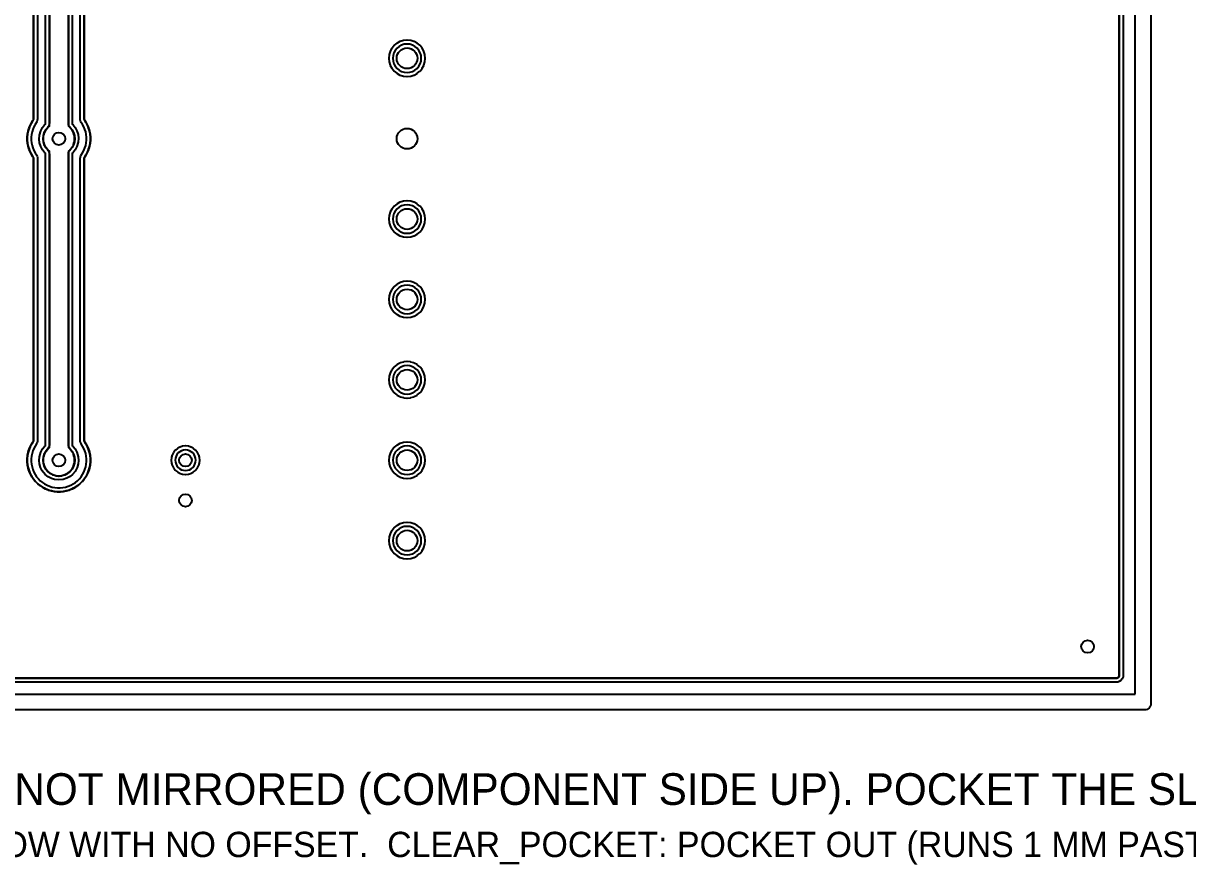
# Model space of a CAD drawing. Header units: millimetres. Extents: x -1 to 352, y -11 to 96.
# Drawn here: x 73.8 to 147.3, y -10.8 to 42.4 of the extents above; entities that cross this region are included whole.
import ezdxf
from ezdxf.enums import TextEntityAlignment as Align

# ---------------------------------------------------------------- set-up
doc = ezdxf.new("R2010")
doc.units = ezdxf.units.MM
for name, color, linetype in [('CLEAR_POCKET', 8, 'CONTINUOUS'), ('COPPER_REF', 9, 'CONTINUOUS'), ('DRILL_0P8', 5, 'CONTINUOUS'), ('DRILL_1P3', 5, 'CONTINUOUS'), ('ISO_CENTER', 1, 'CONTINUOUS'), ('NOTES', 2, 'CONTINUOUS'), ('OUTLINE', 7, 'CONTINUOUS')]:
    doc.layers.add(name, color=color, linetype=linetype)

msp = doc.modelspace()

# ---------------------------------------------------------------- linework, layer by layer
at = {"layer": 'CLEAR_POCKET'}
for points in [[(145, 94.6), (145, -0.6), (144.992, -0.678), (144.97, -0.753), (144.933, -0.822), (144.883, -0.883), (144.822, -0.933), (144.753, -0.97), (144.678, -0.992), (144.6, -1), (-0.6, -1)], [(1.21, 1), (142.79, 1), (142.81, 1.001), (142.819, 1.002), (142.858, 1.01), (142.894, 1.024), (142.926, 1.046), (142.954, 1.074), (142.976, 1.106), (142.99, 1.142), (142.998, 1.181), (142.999, 1.19), (143, 1.21), (143, 68.78)], [(77.6, 61.333), (77.6, 36.367), (77.601, 36.348), (77.602, 36.338), (77.61, 36.3), (77.624, 36.263), (77.629, 36.255), (77.639, 36.238), (77.702, 36.143), (77.723, 36.11), (77.797, 35.971), (77.813, 35.936), (77.873, 35.791), (77.887, 35.754), (77.932, 35.604), (77.942, 35.566), (77.972, 35.412), (77.978, 35.374), (77.993, 35.218), (77.995, 35.178), (77.995, 35.022), (77.993, 34.982), (77.978, 34.826), (77.972, 34.788), (77.942, 34.634), (77.932, 34.596), (77.887, 34.446), (77.873, 34.409), (77.813, 34.264), (77.797, 34.229), (77.723, 34.09), (77.702, 34.057), (77.639, 33.962), (77.629, 33.945), (77.624, 33.937), (77.61, 33.9), (77.602, 33.862), (77.601, 33.852), (77.6, 33.833), (77.6, 16.047), (77.601, 16.028), (77.602, 16.018), (77.61, 15.98), (77.624, 15.943), (77.629, 15.935), (77.639, 15.918), (77.702, 15.823), (77.723, 15.79), (77.797, 15.651), (77.813, 15.616), (77.873, 15.471), (77.887, 15.434), (77.932, 15.284), (77.942, 15.246), (77.972, 15.092), (77.978, 15.054), (77.993, 14.898), (77.995, 14.858), (77.995, 14.702), (77.993, 14.662), (77.978, 14.506), (77.972, 14.468), (77.942, 14.314), (77.932, 14.276), (77.887, 14.126), (77.873, 14.089), (77.813, 13.944), (77.797, 13.909), (77.723, 13.77), (77.702, 13.737), (77.615, 13.606), (77.592, 13.575), (77.493, 13.454), (77.466, 13.425), (77.355, 13.314), (77.326, 13.287), (77.205, 13.188), (77.174, 13.165), (77.043, 13.078), (77.01, 13.057), (76.871, 12.983), (76.836, 12.967), (76.691, 12.907), (76.654, 12.893), (76.504, 12.848), (76.466, 12.838), (76.312, 12.808), (76.274, 12.802), (76.118, 12.787), (76.078, 12.785), (75.922, 12.785), (75.882, 12.787), (75.726, 12.802), (75.688, 12.808), (75.534, 12.838), (75.496, 12.848), (75.346, 12.893), (75.309, 12.907), (75.164, 12.967), (75.129, 12.983), (74.99, 13.057), (74.957, 13.078), (74.826, 13.165), (74.795, 13.188), (74.674, 13.287), (74.645, 13.314), (74.534, 13.425), (74.507, 13.454), (74.408, 13.575), (74.385, 13.606), (74.298, 13.737), (74.277, 13.77), (74.203, 13.909), (74.187, 13.944), (74.127, 14.089), (74.113, 14.126), (74.068, 14.276), (74.058, 14.314), (74.028, 14.468), (74.022, 14.506), (74.007, 14.662), (74.005, 14.702), (74.005, 14.858), (74.007, 14.898), (74.022, 15.054), (74.028, 15.092), (74.058, 15.246), (74.068, 15.284), (74.113, 15.434), (74.127, 15.471), (74.187, 15.616), (74.203, 15.651), (74.277, 15.79), (74.298, 15.823), (74.361, 15.918), (74.371, 15.935), (74.376, 15.943), (74.39, 15.98), (74.398, 16.018), (74.399, 16.028), (74.4, 16.047), (74.4, 33.833), (74.399, 33.852), (74.398, 33.862), (74.39, 33.9), (74.376, 33.937), (74.371, 33.945), (74.361, 33.962), (74.298, 34.057), (74.277, 34.09), (74.203, 34.229), (74.187, 34.264), (74.127, 34.409), (74.113, 34.446), (74.068, 34.596), (74.058, 34.634), (74.028, 34.788), (74.022, 34.826), (74.007, 34.982), (74.005, 35.022), (74.005, 35.178), (74.007, 35.218), (74.022, 35.374), (74.028, 35.412), (74.058, 35.566), (74.068, 35.604), (74.113, 35.754), (74.127, 35.791), (74.187, 35.936), (74.203, 35.971), (74.277, 36.11), (74.298, 36.143), (74.361, 36.238), (74.371, 36.255), (74.376, 36.263), (74.39, 36.3), (74.398, 36.338), (74.399, 36.348), (74.4, 36.367), (74.4, 61.333)], [(75.4, 61.623), (75.4, 36.077), (75.392, 35.999), (75.37, 35.924), (75.333, 35.855), (75.283, 35.794), (75.28, 35.792), (75.181, 35.671), (75.159, 35.638), (75.085, 35.5), (75.07, 35.464), (75.025, 35.314), (75.017, 35.276), (75.002, 35.12), (75.002, 35.08), (75.017, 34.924), (75.025, 34.886), (75.07, 34.736), (75.085, 34.7), (75.159, 34.562), (75.181, 34.529), (75.28, 34.408), (75.283, 34.406), (75.333, 34.345), (75.37, 34.276), (75.392, 34.201), (75.4, 34.123), (75.4, 15.757), (75.392, 15.679), (75.37, 15.604), (75.333, 15.535), (75.283, 15.474), (75.28, 15.472), (75.181, 15.351), (75.159, 15.318), (75.085, 15.18), (75.07, 15.144), (75.025, 14.994), (75.017, 14.956), (75.002, 14.8), (75.002, 14.76), (75.017, 14.604), (75.025, 14.566), (75.07, 14.416), (75.085, 14.38), (75.159, 14.242), (75.181, 14.209), (75.28, 14.088), (75.308, 14.06), (75.429, 13.961), (75.462, 13.939), (75.6, 13.865), (75.636, 13.85), (75.786, 13.805), (75.824, 13.797), (75.98, 13.782), (76.02, 13.782), (76.176, 13.797), (76.214, 13.805), (76.364, 13.85), (76.4, 13.865), (76.538, 13.939), (76.571, 13.961), (76.692, 14.06), (76.72, 14.088), (76.819, 14.209), (76.841, 14.242), (76.915, 14.38), (76.93, 14.416), (76.975, 14.566), (76.983, 14.604), (76.998, 14.76), (76.998, 14.8), (76.983, 14.956), (76.975, 14.994), (76.93, 15.144), (76.915, 15.18), (76.841, 15.318), (76.819, 15.351), (76.72, 15.472), (76.717, 15.474), (76.667, 15.535), (76.63, 15.604), (76.608, 15.679), (76.6, 15.757), (76.6, 34.123), (76.608, 34.201), (76.63, 34.276), (76.667, 34.345), (76.717, 34.406), (76.72, 34.408), (76.819, 34.529), (76.841, 34.562), (76.915, 34.7), (76.93, 34.736), (76.975, 34.886), (76.983, 34.924), (76.998, 35.08), (76.998, 35.12), (76.983, 35.276), (76.975, 35.314), (76.93, 35.464), (76.915, 35.5), (76.841, 35.638), (76.819, 35.671), (76.72, 35.792), (76.717, 35.794), (76.667, 35.855), (76.63, 35.924), (76.608, 35.999), (76.6, 36.077), (76.6, 61.623)]]:
    msp.add_lwpolyline(points, dxfattribs=at)
at = {"layer": 'COPPER_REF'}
for points in [[(143, 68.79), (143, 1.2), (142.996, 1.161), (142.985, 1.123), (142.966, 1.089), (142.941, 1.059), (142.911, 1.034), (142.877, 1.015), (142.839, 1.004), (142.8, 1), (1.2, 1)], [(76.6, 61.805), (76.6, 35.895), (76.707, 35.807), (76.831, 35.656), (76.924, 35.483), (76.981, 35.295), (77, 35.1), (76.981, 34.905), (76.924, 34.717), (76.831, 34.544), (76.707, 34.393), (76.6, 34.305), (76.6, 15.575), (76.707, 15.487), (76.831, 15.336), (76.924, 15.163), (76.981, 14.975), (77, 14.78), (76.981, 14.585), (76.924, 14.397), (76.831, 14.224), (76.707, 14.073), (76.556, 13.949), (76.383, 13.856), (76.195, 13.799), (76, 13.78), (75.805, 13.799), (75.617, 13.856), (75.444, 13.949), (75.293, 14.073), (75.169, 14.224), (75.076, 14.397), (75.019, 14.585), (75, 14.78), (75.019, 14.975), (75.076, 15.163), (75.169, 15.336), (75.293, 15.487), (75.4, 15.575), (75.4, 34.305), (75.293, 34.393), (75.169, 34.544), (75.076, 34.717), (75.019, 34.905), (75, 35.1), (75.019, 35.295), (75.076, 35.483), (75.169, 35.656), (75.293, 35.807), (75.4, 35.895), (75.4, 61.805)], [(74.4, 61.343), (74.4, 36.357), (74.396, 36.318), (74.385, 36.281), (74.366, 36.246), (74.289, 36.131), (74.284, 36.123), (74.197, 35.958), (74.192, 35.95), (74.121, 35.778), (74.118, 35.768), (74.064, 35.59), (74.061, 35.581), (74.025, 35.398), (74.024, 35.388), (74.005, 35.203), (74.005, 35.193), (74.005, 35.007), (74.005, 34.997), (74.024, 34.812), (74.025, 34.802), (74.061, 34.619), (74.064, 34.61), (74.118, 34.432), (74.121, 34.422), (74.192, 34.25), (74.197, 34.242), (74.284, 34.077), (74.289, 34.069), (74.366, 33.954), (74.385, 33.919), (74.396, 33.882), (74.4, 33.843), (74.4, 16.037), (74.396, 15.998), (74.385, 15.961), (74.366, 15.926), (74.289, 15.811), (74.284, 15.803), (74.197, 15.638), (74.192, 15.63), (74.121, 15.458), (74.118, 15.448), (74.064, 15.27), (74.061, 15.261), (74.025, 15.078), (74.024, 15.068), (74.005, 14.883), (74.005, 14.873), (74.005, 14.687), (74.005, 14.677), (74.024, 14.492), (74.025, 14.482), (74.061, 14.299), (74.064, 14.29), (74.118, 14.112), (74.121, 14.102), (74.192, 13.93), (74.197, 13.922), (74.284, 13.757), (74.289, 13.749), (74.393, 13.594), (74.399, 13.586), (74.517, 13.442), (74.523, 13.435), (74.655, 13.303), (74.662, 13.297), (74.806, 13.179), (74.814, 13.173), (74.969, 13.069), (74.977, 13.064), (75.142, 12.977), (75.15, 12.972), (75.322, 12.901), (75.332, 12.898), (75.51, 12.844), (75.519, 12.841), (75.702, 12.805), (75.712, 12.804), (75.897, 12.785), (75.907, 12.785), (76.093, 12.785), (76.103, 12.785), (76.288, 12.804), (76.298, 12.805), (76.481, 12.841), (76.49, 12.844), (76.668, 12.898), (76.678, 12.901), (76.85, 12.972), (76.858, 12.977), (77.023, 13.064), (77.031, 13.069), (77.186, 13.173), (77.194, 13.179), (77.338, 13.297), (77.345, 13.303), (77.477, 13.435), (77.483, 13.442), (77.601, 13.586), (77.607, 13.594), (77.711, 13.749), (77.716, 13.757), (77.803, 13.922), (77.808, 13.93), (77.879, 14.102), (77.882, 14.112), (77.936, 14.29), (77.939, 14.299), (77.975, 14.482), (77.976, 14.492), (77.995, 14.677), (77.995, 14.687), (77.995, 14.873), (77.995, 14.883), (77.976, 15.068), (77.975, 15.078), (77.939, 15.261), (77.936, 15.27), (77.882, 15.448), (77.879, 15.458), (77.808, 15.63), (77.803, 15.638), (77.716, 15.803), (77.711, 15.811), (77.634, 15.926), (77.615, 15.961), (77.604, 15.998), (77.6, 16.037), (77.6, 33.843), (77.604, 33.882), (77.615, 33.919), (77.634, 33.954), (77.711, 34.069), (77.716, 34.077), (77.803, 34.242), (77.808, 34.25), (77.879, 34.422), (77.882, 34.432), (77.936, 34.61), (77.939, 34.619), (77.975, 34.802), (77.976, 34.812), (77.995, 34.997), (77.995, 35.007), (77.995, 35.193), (77.995, 35.203), (77.976, 35.388), (77.975, 35.398), (77.939, 35.581), (77.936, 35.59), (77.882, 35.768), (77.879, 35.778), (77.808, 35.95), (77.803, 35.958), (77.716, 36.123), (77.711, 36.131), (77.634, 36.246), (77.615, 36.281), (77.604, 36.318), (77.6, 36.357), (77.6, 61.343)]]:
    msp.add_lwpolyline(points, dxfattribs=at)
for points in [[(97.353, 39.23), (97.37, 39.219), (97.551, 39.122), (97.569, 39.115), (97.766, 39.055), (97.785, 39.051), (97.99, 39.031), (98.01, 39.031), (98.215, 39.051), (98.234, 39.055), (98.431, 39.115), (98.449, 39.122), (98.63, 39.219), (98.647, 39.23), (98.806, 39.361), (98.819, 39.374), (98.95, 39.533), (98.961, 39.55), (99.058, 39.731), (99.065, 39.749), (99.125, 39.946), (99.129, 39.965), (99.149, 40.17), (99.149, 40.19), (99.129, 40.395), (99.125, 40.414), (99.065, 40.611), (99.058, 40.629), (98.961, 40.81), (98.95, 40.827), (98.819, 40.986), (98.806, 40.999), (98.647, 41.13), (98.63, 41.141), (98.449, 41.238), (98.431, 41.245), (98.234, 41.305), (98.215, 41.309), (98.01, 41.329), (97.99, 41.329), (97.785, 41.309), (97.766, 41.305), (97.569, 41.245), (97.551, 41.238), (97.37, 41.141), (97.353, 41.13), (97.194, 40.999), (97.181, 40.986), (97.05, 40.827), (97.039, 40.81), (96.942, 40.629), (96.935, 40.611), (96.875, 40.414), (96.871, 40.395), (96.851, 40.19), (96.851, 40.17), (96.871, 39.965), (96.875, 39.946), (96.935, 39.749), (96.942, 39.731), (97.039, 39.55), (97.05, 39.533), (97.181, 39.374), (97.194, 39.361)], [(97.353, 29.07), (97.37, 29.059), (97.551, 28.962), (97.569, 28.955), (97.766, 28.895), (97.785, 28.891), (97.99, 28.871), (98.01, 28.871), (98.215, 28.891), (98.234, 28.895), (98.431, 28.955), (98.449, 28.962), (98.63, 29.059), (98.647, 29.07), (98.806, 29.201), (98.819, 29.214), (98.95, 29.373), (98.961, 29.39), (99.058, 29.571), (99.065, 29.589), (99.125, 29.786), (99.129, 29.805), (99.149, 30.01), (99.149, 30.03), (99.129, 30.235), (99.125, 30.254), (99.065, 30.451), (99.058, 30.469), (98.961, 30.65), (98.95, 30.667), (98.819, 30.826), (98.806, 30.839), (98.647, 30.97), (98.63, 30.981), (98.449, 31.078), (98.431, 31.085), (98.234, 31.145), (98.215, 31.149), (98.01, 31.169), (97.99, 31.169), (97.785, 31.149), (97.766, 31.145), (97.569, 31.085), (97.551, 31.078), (97.37, 30.981), (97.353, 30.97), (97.194, 30.839), (97.181, 30.826), (97.05, 30.667), (97.039, 30.65), (96.942, 30.469), (96.935, 30.451), (96.875, 30.254), (96.871, 30.235), (96.851, 30.03), (96.851, 30.01), (96.871, 29.805), (96.875, 29.786), (96.935, 29.589), (96.942, 29.571), (97.039, 29.39), (97.05, 29.373), (97.181, 29.214), (97.194, 29.201)], [(97.353, 23.99), (97.37, 23.979), (97.551, 23.882), (97.569, 23.875), (97.766, 23.815), (97.785, 23.811), (97.99, 23.791), (98.01, 23.791), (98.215, 23.811), (98.234, 23.815), (98.431, 23.875), (98.449, 23.882), (98.63, 23.979), (98.647, 23.99), (98.806, 24.121), (98.819, 24.134), (98.95, 24.293), (98.961, 24.31), (99.058, 24.491), (99.065, 24.509), (99.125, 24.706), (99.129, 24.725), (99.149, 24.93), (99.149, 24.95), (99.129, 25.155), (99.125, 25.174), (99.065, 25.371), (99.058, 25.389), (98.961, 25.57), (98.95, 25.587), (98.819, 25.746), (98.806, 25.759), (98.647, 25.89), (98.63, 25.901), (98.449, 25.998), (98.431, 26.005), (98.234, 26.065), (98.215, 26.069), (98.01, 26.089), (97.99, 26.089), (97.785, 26.069), (97.766, 26.065), (97.569, 26.005), (97.551, 25.998), (97.37, 25.901), (97.353, 25.89), (97.194, 25.759), (97.181, 25.746), (97.05, 25.587), (97.039, 25.57), (96.942, 25.389), (96.935, 25.371), (96.875, 25.174), (96.871, 25.155), (96.851, 24.95), (96.851, 24.93), (96.871, 24.725), (96.875, 24.706), (96.935, 24.509), (96.942, 24.491), (97.039, 24.31), (97.05, 24.293), (97.181, 24.134), (97.194, 24.121)], [(97.353, 18.91), (97.37, 18.899), (97.551, 18.802), (97.569, 18.795), (97.766, 18.735), (97.785, 18.731), (97.99, 18.711), (98.01, 18.711), (98.215, 18.731), (98.234, 18.735), (98.431, 18.795), (98.449, 18.802), (98.63, 18.899), (98.647, 18.91), (98.806, 19.041), (98.819, 19.054), (98.95, 19.213), (98.961, 19.23), (99.058, 19.411), (99.065, 19.429), (99.125, 19.626), (99.129, 19.645), (99.149, 19.85), (99.149, 19.87), (99.129, 20.075), (99.125, 20.094), (99.065, 20.291), (99.058, 20.309), (98.961, 20.49), (98.95, 20.507), (98.819, 20.666), (98.806, 20.679), (98.647, 20.81), (98.63, 20.821), (98.449, 20.918), (98.431, 20.925), (98.234, 20.985), (98.215, 20.989), (98.01, 21.009), (97.99, 21.009), (97.785, 20.989), (97.766, 20.985), (97.569, 20.925), (97.551, 20.918), (97.37, 20.821), (97.353, 20.81), (97.194, 20.679), (97.181, 20.666), (97.05, 20.507), (97.039, 20.49), (96.942, 20.309), (96.935, 20.291), (96.875, 20.094), (96.871, 20.075), (96.851, 19.87), (96.851, 19.85), (96.871, 19.645), (96.875, 19.626), (96.935, 19.429), (96.942, 19.411), (97.039, 19.23), (97.05, 19.213), (97.181, 19.054), (97.194, 19.041)], [(83.647, 13.953), (83.665, 13.946), (83.815, 13.9), (83.834, 13.896), (83.99, 13.881), (84.01, 13.881), (84.166, 13.896), (84.185, 13.9), (84.335, 13.946), (84.353, 13.953), (84.491, 14.027), (84.508, 14.038), (84.629, 14.137), (84.643, 14.151), (84.742, 14.272), (84.753, 14.289), (84.827, 14.427), (84.834, 14.445), (84.88, 14.595), (84.884, 14.614), (84.899, 14.77), (84.899, 14.79), (84.884, 14.946), (84.88, 14.965), (84.834, 15.115), (84.827, 15.133), (84.753, 15.271), (84.742, 15.288), (84.643, 15.409), (84.629, 15.423), (84.508, 15.522), (84.491, 15.533), (84.353, 15.607), (84.335, 15.614), (84.185, 15.66), (84.166, 15.664), (84.01, 15.679), (83.99, 15.679), (83.834, 15.664), (83.815, 15.66), (83.665, 15.614), (83.647, 15.607), (83.509, 15.533), (83.492, 15.522), (83.371, 15.423), (83.357, 15.409), (83.258, 15.288), (83.247, 15.271), (83.173, 15.133), (83.166, 15.115), (83.12, 14.965), (83.116, 14.946), (83.101, 14.79), (83.101, 14.77), (83.116, 14.614), (83.12, 14.595), (83.166, 14.445), (83.173, 14.427), (83.247, 14.289), (83.258, 14.272), (83.357, 14.151), (83.371, 14.137), (83.492, 14.038), (83.509, 14.027)], [(97.551, 13.722), (97.569, 13.715), (97.766, 13.655), (97.785, 13.651), (97.99, 13.631), (98.01, 13.631), (98.215, 13.651), (98.234, 13.655), (98.431, 13.715), (98.449, 13.722), (98.63, 13.819), (98.647, 13.83), (98.806, 13.961), (98.819, 13.974), (98.95, 14.133), (98.961, 14.15), (99.058, 14.331), (99.065, 14.349), (99.125, 14.546), (99.129, 14.565), (99.149, 14.77), (99.149, 14.79), (99.129, 14.995), (99.125, 15.014), (99.065, 15.211), (99.058, 15.229), (98.961, 15.41), (98.95, 15.427), (98.819, 15.586), (98.806, 15.599), (98.647, 15.73), (98.63, 15.741), (98.449, 15.838), (98.431, 15.845), (98.234, 15.905), (98.215, 15.909), (98.01, 15.929), (97.99, 15.929), (97.785, 15.909), (97.766, 15.905), (97.569, 15.845), (97.551, 15.838), (97.37, 15.741), (97.353, 15.73), (97.194, 15.599), (97.181, 15.586), (97.05, 15.427), (97.039, 15.41), (96.942, 15.229), (96.935, 15.211), (96.875, 15.014), (96.871, 14.995), (96.851, 14.79), (96.851, 14.77), (96.871, 14.565), (96.875, 14.546), (96.935, 14.349), (96.942, 14.331), (97.039, 14.15), (97.05, 14.133), (97.181, 13.974), (97.194, 13.961), (97.353, 13.83), (97.37, 13.819)], [(97.353, 8.75), (97.37, 8.739), (97.551, 8.642), (97.569, 8.635), (97.766, 8.575), (97.785, 8.571), (97.99, 8.551), (98.01, 8.551), (98.215, 8.571), (98.234, 8.575), (98.431, 8.635), (98.449, 8.642), (98.63, 8.739), (98.647, 8.75), (98.806, 8.881), (98.819, 8.894), (98.95, 9.053), (98.961, 9.07), (99.058, 9.251), (99.065, 9.269), (99.125, 9.466), (99.129, 9.485), (99.149, 9.69), (99.149, 9.71), (99.129, 9.915), (99.125, 9.934), (99.065, 10.131), (99.058, 10.149), (98.961, 10.33), (98.95, 10.347), (98.819, 10.506), (98.806, 10.519), (98.647, 10.65), (98.63, 10.661), (98.449, 10.758), (98.431, 10.765), (98.234, 10.825), (98.215, 10.829), (98.01, 10.849), (97.99, 10.849), (97.785, 10.829), (97.766, 10.825), (97.569, 10.765), (97.551, 10.758), (97.37, 10.661), (97.353, 10.65), (97.194, 10.519), (97.181, 10.506), (97.05, 10.347), (97.039, 10.33), (96.942, 10.149), (96.935, 10.131), (96.875, 9.934), (96.871, 9.915), (96.851, 9.71), (96.851, 9.69), (96.871, 9.485), (96.875, 9.466), (96.935, 9.269), (96.942, 9.251), (97.039, 9.07), (97.05, 9.053), (97.181, 8.894), (97.194, 8.881)]]:
    msp.add_lwpolyline(points, close=True, dxfattribs=at)
at = {"layer": 'DRILL_0P8'}
for centre in [(76, 35.1), (76, 14.78), (84, 14.78), (84, 12.24), (141, 3)]:
    msp.add_circle(centre, 0.4, dxfattribs=at)
at = {"layer": 'DRILL_1P3'}
for centre in [(98, 40.18), (98, 35.1), (98, 30.02), (98, 24.94), (98, 19.86), (98, 14.78), (98, 9.7)]:
    msp.add_circle(centre, 0.65, dxfattribs=at)
at = {"layer": 'ISO_CENTER'}
for points in [[(143.25, 68.79), (143.25, 1.2), (143.235, 1.088), (143.187, 0.971), (143.1, 0.865), (142.994, 0.795), (142.912, 0.765), (142.8, 0.75), (1.2, 0.75)], [(74.65, 61.343), (74.65, 36.357), (74.635, 36.246), (74.605, 36.163), (74.501, 35.998), (74.42, 35.847), (74.355, 35.689), (74.305, 35.525), (74.272, 35.356), (74.255, 35.186), (74.255, 35.014), (74.272, 34.844), (74.305, 34.675), (74.355, 34.511), (74.42, 34.353), (74.501, 34.202), (74.587, 34.072), (74.624, 33.992), (74.645, 33.906), (74.65, 33.843), (74.65, 16.037), (74.645, 15.974), (74.624, 15.888), (74.587, 15.808), (74.501, 15.678), (74.42, 15.527), (74.355, 15.369), (74.305, 15.205), (74.272, 15.036), (74.255, 14.866), (74.255, 14.694), (74.272, 14.524), (74.305, 14.355), (74.355, 14.191), (74.42, 14.033), (74.501, 13.882), (74.597, 13.739), (74.705, 13.607), (74.827, 13.485), (74.959, 13.377), (75.102, 13.281), (75.253, 13.2), (75.411, 13.135), (75.575, 13.085), (75.744, 13.052), (75.914, 13.035), (76.086, 13.035), (76.256, 13.052), (76.425, 13.085), (76.589, 13.135), (76.747, 13.2), (76.898, 13.281), (77.041, 13.377), (77.173, 13.485), (77.295, 13.607), (77.403, 13.739), (77.499, 13.882), (77.58, 14.033), (77.645, 14.191), (77.695, 14.355), (77.728, 14.524), (77.745, 14.694), (77.745, 14.866), (77.728, 15.036), (77.695, 15.205), (77.645, 15.369), (77.58, 15.527), (77.499, 15.678), (77.413, 15.808), (77.376, 15.888), (77.355, 15.974), (77.35, 16.037), (77.35, 33.843), (77.365, 33.954), (77.395, 34.037), (77.499, 34.202), (77.58, 34.353), (77.645, 34.511), (77.695, 34.675), (77.728, 34.844), (77.745, 35.014), (77.745, 35.186), (77.728, 35.356), (77.695, 35.525), (77.645, 35.689), (77.58, 35.847), (77.499, 35.998), (77.413, 36.128), (77.376, 36.208), (77.355, 36.294), (77.35, 36.357), (77.35, 61.343)], [(76.85, 61.687), (76.85, 36.013), (76.9, 35.966), (77.025, 35.814), (77.144, 35.601), (77.22, 35.368), (77.249, 35.125), (77.23, 34.88), (77.144, 34.599), (77.025, 34.386), (76.9, 34.234), (76.85, 34.187), (76.85, 15.693), (76.9, 15.646), (77.025, 15.494), (77.144, 15.281), (77.23, 15), (77.249, 14.755), (77.23, 14.56), (77.163, 14.325), (77.025, 14.066), (76.866, 13.88), (76.714, 13.755), (76.501, 13.636), (76.268, 13.56), (75.975, 13.531), (75.732, 13.56), (75.545, 13.617), (75.327, 13.728), (75.134, 13.88), (74.948, 14.107), (74.837, 14.325), (74.77, 14.56), (74.751, 14.755), (74.77, 15), (74.856, 15.281), (74.975, 15.494), (75.1, 15.646), (75.15, 15.693), (75.15, 34.187), (75.1, 34.234), (74.975, 34.386), (74.856, 34.599), (74.78, 34.832), (74.751, 35.075), (74.77, 35.32), (74.856, 35.601), (74.975, 35.814), (75.1, 35.966), (75.15, 36.013), (75.15, 61.687)]]:
    msp.add_lwpolyline(points, dxfattribs=at)
for points in [[(97.101, 40.18), (97.118, 40.005), (97.17, 39.836), (97.253, 39.681), (97.364, 39.544), (97.501, 39.433), (97.656, 39.35), (97.825, 39.298), (98, 39.281), (98.175, 39.298), (98.344, 39.35), (98.499, 39.433), (98.636, 39.544), (98.747, 39.681), (98.83, 39.836), (98.882, 40.005), (98.899, 40.18), (98.882, 40.355), (98.83, 40.524), (98.747, 40.679), (98.636, 40.816), (98.499, 40.927), (98.344, 41.01), (98.175, 41.062), (98, 41.079), (97.825, 41.062), (97.656, 41.01), (97.501, 40.927), (97.364, 40.816), (97.253, 40.679), (97.17, 40.524), (97.118, 40.355)], [(97.101, 30.02), (97.118, 29.845), (97.17, 29.676), (97.253, 29.521), (97.364, 29.384), (97.501, 29.273), (97.656, 29.19), (97.825, 29.138), (98, 29.121), (98.175, 29.138), (98.344, 29.19), (98.499, 29.273), (98.636, 29.384), (98.747, 29.521), (98.83, 29.676), (98.882, 29.845), (98.899, 30.02), (98.882, 30.195), (98.83, 30.364), (98.747, 30.519), (98.636, 30.656), (98.499, 30.767), (98.344, 30.85), (98.175, 30.902), (98, 30.919), (97.825, 30.902), (97.656, 30.85), (97.501, 30.767), (97.364, 30.656), (97.253, 30.519), (97.17, 30.364), (97.118, 30.195)], [(97.101, 24.94), (97.118, 24.765), (97.17, 24.596), (97.253, 24.441), (97.364, 24.304), (97.501, 24.193), (97.656, 24.11), (97.825, 24.058), (98, 24.041), (98.175, 24.058), (98.344, 24.11), (98.499, 24.193), (98.636, 24.304), (98.747, 24.441), (98.83, 24.596), (98.882, 24.765), (98.899, 24.94), (98.882, 25.115), (98.83, 25.284), (98.747, 25.439), (98.636, 25.576), (98.499, 25.687), (98.344, 25.77), (98.175, 25.822), (98, 25.839), (97.825, 25.822), (97.656, 25.77), (97.501, 25.687), (97.364, 25.576), (97.253, 25.439), (97.17, 25.284), (97.118, 25.115)], [(97.101, 19.86), (97.118, 19.685), (97.17, 19.516), (97.253, 19.361), (97.364, 19.224), (97.501, 19.113), (97.656, 19.03), (97.825, 18.978), (98, 18.961), (98.175, 18.978), (98.344, 19.03), (98.499, 19.113), (98.636, 19.224), (98.747, 19.361), (98.83, 19.516), (98.882, 19.685), (98.899, 19.86), (98.882, 20.035), (98.83, 20.204), (98.747, 20.359), (98.636, 20.496), (98.499, 20.607), (98.344, 20.69), (98.175, 20.742), (98, 20.759), (97.825, 20.742), (97.656, 20.69), (97.501, 20.607), (97.364, 20.496), (97.253, 20.359), (97.17, 20.204), (97.118, 20.035)], [(97.101, 14.78), (97.118, 14.605), (97.17, 14.436), (97.253, 14.281), (97.364, 14.144), (97.501, 14.033), (97.656, 13.95), (97.825, 13.898), (98, 13.881), (98.175, 13.898), (98.344, 13.95), (98.499, 14.033), (98.636, 14.144), (98.747, 14.281), (98.83, 14.436), (98.882, 14.605), (98.899, 14.78), (98.882, 14.955), (98.83, 15.124), (98.747, 15.279), (98.636, 15.416), (98.499, 15.527), (98.344, 15.61), (98.175, 15.662), (98, 15.679), (97.825, 15.662), (97.656, 15.61), (97.501, 15.527), (97.364, 15.416), (97.253, 15.279), (97.17, 15.124), (97.118, 14.955)], [(83.351, 14.78), (83.364, 14.653), (83.401, 14.532), (83.461, 14.42), (83.541, 14.321), (83.64, 14.241), (83.752, 14.181), (83.873, 14.144), (84, 14.131), (84.127, 14.144), (84.248, 14.181), (84.36, 14.241), (84.459, 14.321), (84.539, 14.42), (84.599, 14.532), (84.636, 14.653), (84.649, 14.78), (84.636, 14.907), (84.599, 15.028), (84.539, 15.14), (84.459, 15.239), (84.36, 15.319), (84.248, 15.379), (84.127, 15.416), (84, 15.429), (83.873, 15.416), (83.752, 15.379), (83.64, 15.319), (83.541, 15.239), (83.461, 15.14), (83.401, 15.028), (83.364, 14.907)], [(97.101, 9.7), (97.118, 9.525), (97.17, 9.356), (97.253, 9.201), (97.364, 9.064), (97.501, 8.953), (97.656, 8.87), (97.825, 8.818), (98, 8.801), (98.175, 8.818), (98.344, 8.87), (98.499, 8.953), (98.636, 9.064), (98.747, 9.201), (98.83, 9.356), (98.882, 9.525), (98.899, 9.7), (98.882, 9.875), (98.83, 10.044), (98.747, 10.199), (98.636, 10.336), (98.499, 10.447), (98.344, 10.53), (98.175, 10.582), (98, 10.599), (97.825, 10.582), (97.656, 10.53), (97.501, 10.447), (97.364, 10.336), (97.253, 10.199), (97.17, 10.044), (97.118, 9.875)]]:
    msp.add_lwpolyline(points, close=True, dxfattribs=at)
at = {"layer": 'OUTLINE'}
msp.add_lwpolyline([(144, 0), (144, 94), (0, 94), (0, 0)], close=True, dxfattribs=at)

# ---------------------------------------------------------------- texts
at = {"layer": 'NOTES'}
for s, height, p in [('INTERFACE BOARD REV F  SIDE 2 OF 2: TOP COPPER, NOT MIRRORED (COMPONENT SIDE UP). POCKET THE SLOT, THEN CUT THE OUTLINE LAST  UNITS MM  BOARD 144x94', 2, (2, -6)), ('ISO_CENTER: CUTTER CENTRE LINES FOR A 0.5 MM CUTTER, FOLLOW WITH NO OFFSET.  CLEAR_POCKET: POCKET OUT (RUNS 1 MM PAST THE EDGE).  COPPER_REF: REFERENCE ONLY, DO NOT CUT.  DRILL_xPx: HOLES BY SIZE.  ALIGN_3P0: ALIGNMENT PINS.  SLOT: POCKET WITH AN END MILL 1.5 MM OR LESS.  OUTLINE: CUT LAST', 1.6, (2, -9.5))]:
    msp.add_text(s, height=height, dxfattribs=at).set_placement(p, align=Align.MIDDLE_LEFT)

doc.saveas('drawing.dxf')
